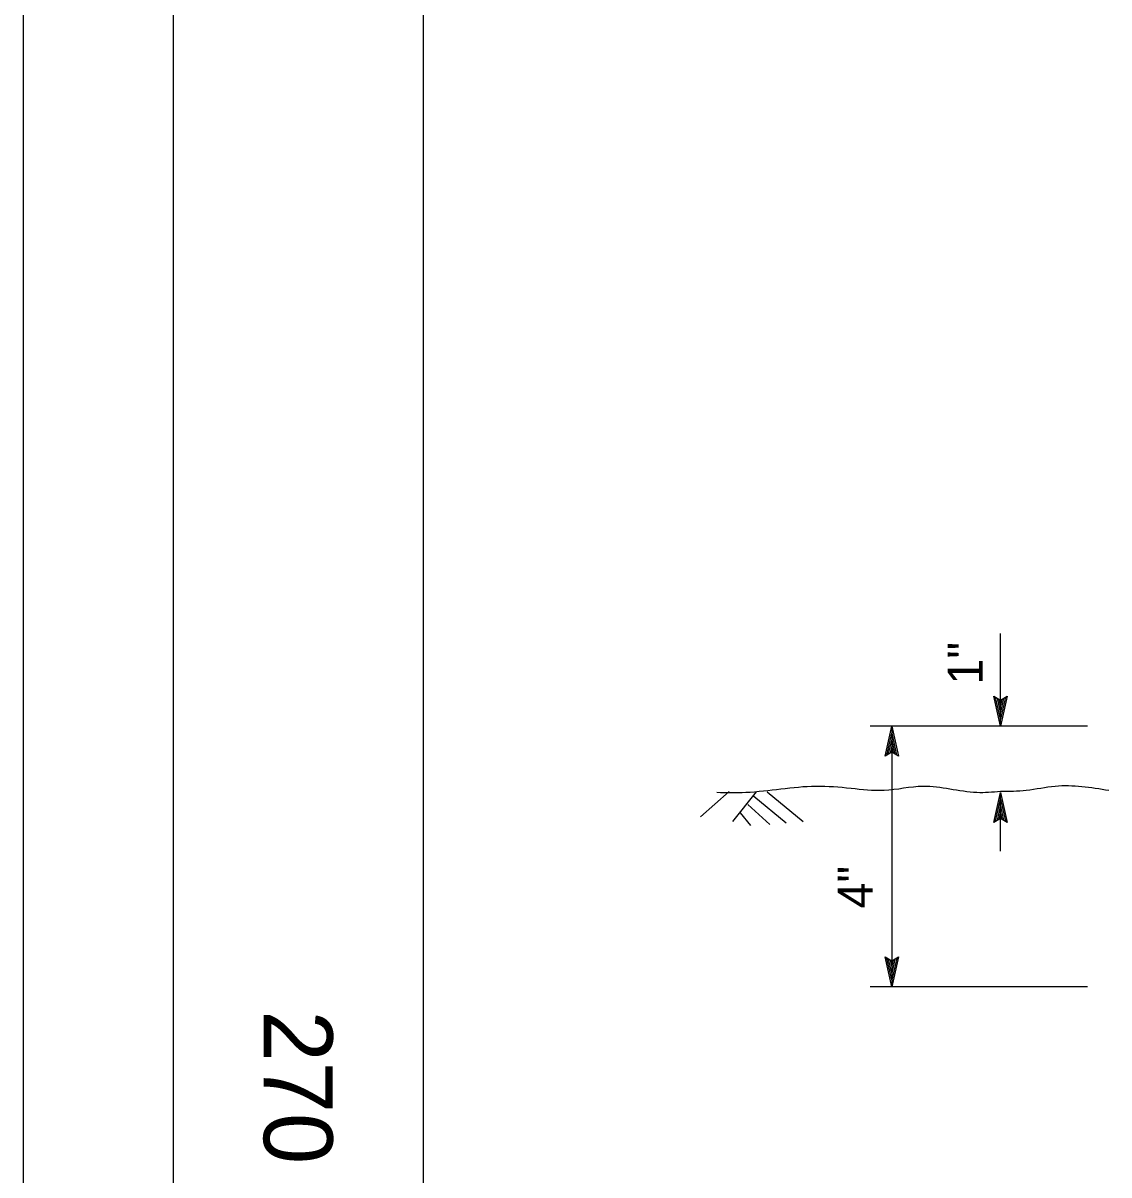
# Model space of a CAD drawing. Extents: x -893 to 867, y -474 to 712.
# Drawn here: x -893.5 to -676.3, y 104.6 to 335 of the extents above; entities that cross this region are included whole.
import ezdxf

# ---------------------------------------------------------------- set-up
doc = ezdxf.new("R2010")
doc.units = 0
for name, color, linetype in [('10 Sheet Format', 7, 'Continuous'), ('56 Stage 3 Anno', 7, 'Continuous'), ('57 Undefined', 7, 'Continuous'), ('60 Nongeo Data', 7, 'Continuous')]:
    doc.layers.add(name, color=color, linetype=linetype)

msp = doc.modelspace()

# ---------------------------------------------------------------- linework, layer by layer
at = {"layer": '10 Sheet Format'}
for p, q in [((-863.45, 668.96), (-863.45, -431.04)), ((-813.45, 643.96), (-813.45, -406.04))]:
    msp.add_line(p, q, dxfattribs=at)
for points in [[(-893.45, -474.04), (866.55, -474.04), (866.55, 711.96), (-893.45, 711.96)], [(-863.45, -431.04), (836.55, -431.04), (836.55, 668.96), (-863.45, 668.96)]]:
    msp.add_lwpolyline(points, close=True, dxfattribs=at)
at = {"layer": '56 Stage 3 Anno'}
for p, q in [((-698.04, 194.36), (-698.04, 212.9)), ((-698.04, 194.36), (-699.37, 200.36)), ((-699.37, 200.36), (-699.37, 200.36)), ((-699.37, 200.36), (-698.04, 199.56)), ((-698.04, 195.75), (-699.01, 200.12)), ((-698.03, 197.12), (-698.66, 199.95)), ((-698.03, 198.5), (-698.3, 199.71)), ((-698.04, 199.56), (-696.7, 200.36)), ((-696.7, 200.36), (-698.04, 194.36)), ((-697.05, 200.14), (-698.03, 195.74)), ((-697.41, 199.91), (-698.03, 197.12)), ((-697.76, 199.73), (-698.03, 198.5)), ((-696.7, 200.36), (-696.7, 200.36)), ((-680.65, 194.36), (-724.11, 194.36)), ((-721.11, 188.36), (-719.77, 194.36)), ((-719.77, 194.36), (-719.77, 142.21)), ((-719.77, 194.36), (-719.77, 194.36)), ((-719.77, 194.36), (-718.44, 188.36)), ((-698.04, 194.36), (-698.04, 194.36)), ((-720.75, 188.57), (-719.77, 192.98)), ((-720.39, 188.81), (-719.77, 191.6)), ((-719.77, 191.6), (-719.14, 188.77)), ((-719.76, 192.97), (-718.79, 188.59)), ((-719.77, 189.16), (-721.11, 188.36)), ((-720.04, 188.98), (-719.77, 190.21)), ((-719.77, 190.21), (-719.5, 189.01)), ((-718.44, 188.36), (-719.77, 189.16)), ((-721.11, 188.36), (-721.11, 188.36)), ((-718.44, 188.36), (-718.44, 188.36)), ((-699.38, 175.13), (-698.04, 181.13)), ((-699.02, 175.35), (-698.04, 179.75)), ((-698.04, 169.36), (-698.04, 181.13)), ((-698.04, 181.13), (-698.04, 181.13)), ((-698.04, 181.13), (-696.71, 175.13)), ((-698.03, 179.74), (-697.06, 175.36)), ((-698.66, 175.58), (-698.04, 178.37)), ((-698.04, 178.37), (-697.41, 175.54)), ((-698.04, 175.93), (-699.38, 175.13)), ((-699.38, 175.13), (-699.38, 175.13)), ((-698.31, 175.76), (-698.04, 176.99)), ((-698.04, 176.99), (-697.77, 175.78)), ((-696.71, 175.13), (-698.04, 175.93)), ((-696.71, 175.13), (-696.71, 175.13)), ((-719.77, 142.21), (-721.1, 148.21)), ((-721.1, 148.21), (-721.1, 148.21)), ((-721.1, 148.21), (-719.77, 147.41)), ((-719.77, 143.6), (-720.74, 147.97)), ((-719.76, 144.97), (-720.39, 147.79)), ((-719.76, 146.35), (-720.03, 147.56)), ((-719.77, 147.41), (-718.43, 148.21)), ((-718.43, 148.21), (-719.77, 142.21)), ((-718.78, 147.99), (-719.76, 143.59)), ((-719.14, 147.76), (-719.76, 144.97)), ((-719.49, 147.58), (-719.76, 146.35)), ((-718.43, 148.21), (-718.43, 148.21)), ((-680.65, 142.21), (-724.11, 142.21)), ((-719.77, 142.21), (-719.77, 142.21))]:
    msp.add_line(p, q, dxfattribs=at)
at = {"layer": '60 Nongeo Data'}
for p, q in [((-752.28, 181.3), (-757.99, 176.22)), ((-746.88, 181.26), (-751.58, 175.28)), ((-747.34, 180.36), (-740.9, 175.06)), ((-744.68, 181.24), (-737.48, 175.3)), ((-748.52, 178.71), (-744.12, 174.71)), ((-750.08, 177), (-748.02, 174.47))]:
    msp.add_line(p, q, dxfattribs=at)
for points in [[(-698.04, 181.28), (-702.77, 181.08), (-713.49, 182.32), (-721.32, 181.49), (-727.91, 181.9), (-734.92, 182.32), (-748.94, 181.08), (-754.71, 181.08)], [(-676.38, 181.49), (-687.1, 182.32), (-692.87, 181.49), (-698.04, 181.28)]]:
    msp.add_spline(points, degree=3, dxfattribs=at)

# ---------------------------------------------------------------- texts
at = {"layer": '10 Sheet Format'}
msp.add_text('270', height=13.779, rotation=270, dxfattribs=at).set_placement((-845.33, 137.5))
at = {"layer": '57 Undefined'}
for s, p in [('1"', (-701.58, 202.68)), ('4"', (-723.57, 157.89))]:
    msp.add_text(s, height=7, rotation=90, dxfattribs=at).set_placement(p)

doc.saveas('drawing.dxf')
